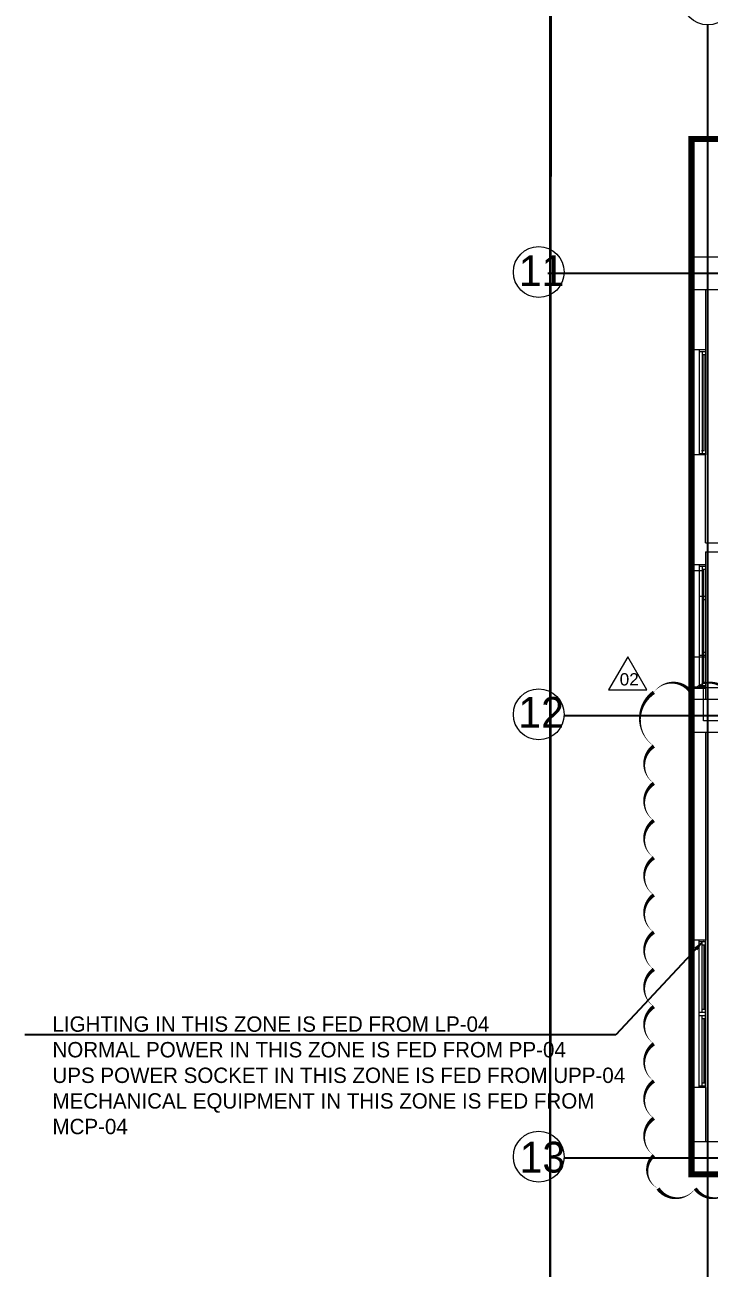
# Model space of a CAD drawing. Header units: metres. Extents: x 75097 to 220695, y -1557923 to -1361206.
# Drawn here: x 75097 to 86239, y -1457029 to -1436793 of the extents above; entities that cross this region are included whole.
import ezdxf
from ezdxf import colors
from ezdxf.entities.mleader import LeaderData, LeaderLine
from ezdxf.math import Vec2, Vec3

# ---------------------------------------------------------------- set-up
doc = ezdxf.new("R2010")
doc.units = ezdxf.units.M
doc.linetypes.add('DASHED2', pattern=[0.375, 0.25, -0.125])
doc.layers.get('0').update_dxf_attribs({"lineweight": 0})
for name, color, linetype, lineweight in [('A-100 - Copy$0$Aluminum', 8, 'Continuous', 0), ('A-100 - Copy$0$AxisBalloons_2', 8, 'Continuous', 0), ('A-100 - Copy$0$Medical Equipment and Furniture', 8, 'Continuous', 0), ('A-100 - Copy$0$Proj', 8, 'Continuous', 0), ('A-100 - Copy$0$Structure', 8, 'Continuous', 9), ('A-100 - Copy$0$TEXT', 8, 'Continuous', 0), ('A-100 - Copy$0$Walls', 8, 'Continuous', 0), ('E-LG', 245, 'Continuous', 30)]:
    doc.layers.add(name, color=color, linetype=linetype, lineweight=lineweight)
doc.layers.add('A-100 - Copy$0$axes', color=8, linetype='Continuous')
doc.layers.add('E-POWR', color=7, linetype='Continuous', lineweight=9, true_color=0x4e7e3e)
doc.layers.add('REV 01', color=7, linetype='Continuous', lineweight=0, true_color=0xe41b4d)
doc.styles.add('A-100 - Copy$0$Standard', font='GOTHIC.TTF')
doc.styles.add('Arial', font='arial.ttf', dxfattribs={"height": 245.883234})
doc.styles.get("Standard").update_dxf_attribs({"font": 'GOTHIC.TTF'})

# ---------------------------------------------------------------- blocks, each defined once
blk = doc.blocks.new('A-100 - Copy')
at = {"layer": 'A-100 - Copy$0$Aluminum'}
for p, q in [((86077.6, -1442108.8, 2.4), (86177.6, -1442108.8, 2.4)), ((86127.6, -1442108.8, 2.4), (86127.6, -1443768.8, 2.4)), ((86127.6, -1442158.8, 2.4), (86177.6, -1442158.8, 2.4)), ((86152.6, -1442158.8, 2.4), (86152.6, -1443718.8, 2.4)), ((86177.6, -1442083.8, 2.4), (86177.6, -1443793.8, 2.4)), ((86077.6, -1443768.8, 2.4), (86177.6, -1443768.8, 2.4)), ((86112.6, -1443718.8, 2.4), (86162.6, -1443718.8, 2.4)), ((86077.6, -1445576.7, 2.4), (86077.6, -1447076.7, 2.4)), ((86077.6, -1445601.7, 2.4), (86177.6, -1445601.7, 2.4)), ((86127.6, -1445601.7, 2.4), (86127.6, -1447051.7, 2.4)), ((86127.6, -1445651.7, 2.4), (86177.6, -1445651.7, 2.4)), ((86152.6, -1447001.7, 2.4), (86152.6, -1445651.7, 2.4)), ((86177.6, -1445576.7, 2.4), (86177.6, -1447076.7, 2.4)), ((86077.6, -1446068.7), (86077.6, -1447568.7)), ((86077.6, -1446093.7), (86177.6, -1446093.7)), ((86127.6, -1446093.7), (86127.6, -1447543.7)), ((86177.6, -1446068.7), (86177.6, -1447568.7)), ((86127.6, -1446143.7), (86177.6, -1446143.7)), ((86152.6, -1447493.7), (86152.6, -1446143.7)), ((86077.6, -1447051.7, 2.4), (86177.6, -1447051.7, 2.4)), ((86127.6, -1447001.7, 2.4), (86177.6, -1447001.7, 2.4)), ((86127.6, -1447493.7), (86177.6, -1447493.7)), ((86077.6, -1447543.7), (86177.6, -1447543.7)), ((86077.6, -1454089.6, 2.4), (86077.6, -1451689.6, 2.4)), ((86077.6, -1451714.6, 2.4), (86177.6, -1451714.6, 2.4)), ((86127.6, -1452864.6, 2.4), (86127.6, -1451714.6, 2.4)), ((86127.6, -1451764.6, 2.4), (86177.6, -1451764.6, 2.4)), ((86152.6, -1451764.6, 2.4), (86152.6, -1452814.6, 2.4)), ((86177.6, -1454089.6, 2.4), (86177.6, -1451689.6, 2.4)), ((86077.6, -1452864.6, 2.4), (86177.6, -1452864.6, 2.4)), ((86077.6, -1452914.6, 2.4), (86177.6, -1452914.6, 2.4)), ((86127.6, -1452814.6, 2.4), (86177.6, -1452814.6, 2.4)), ((86127.6, -1454064.6, 2.4), (86127.6, -1452914.6, 2.4)), ((86127.6, -1452964.6, 2.4), (86177.6, -1452964.6, 2.4)), ((86152.6, -1452964.6, 2.4), (86152.6, -1454014.6, 2.4)), ((86077.6, -1454064.6, 2.4), (86177.6, -1454064.6, 2.4)), ((86127.6, -1454014.6, 2.4), (86177.6, -1454014.6, 2.4))]:
    blk.add_line(p, q, dxfattribs=at)
at = {"layer": 'A-100 - Copy$0$axes'}
for p, q in [((86217.6, -1477297.4, 2.4), (86217.6, -1436792.7, 2.4)), ((178675.3, -1440837.7, 2.4), (83612.8, -1440837.7, 2.4)), ((181015.3, -1448037.7, 2.4), (83877.8, -1448037.7, 2.4)), ((215795, -1455237.7, 2.4), (83877.8, -1455237.7, 2.4))]:
    blk.add_line(p, q, dxfattribs=at)
at = {"layer": 'A-100 - Copy$0$AxisBalloons_2'}
for centre in [(86217.6, -1436378.8, 2.4), (83464.5, -1440815.6, 2.4), (83464.5, -1448015.6, 2.4), (83464.5, -1455215.6, 2.4)]:
    blk.add_circle(centre, 413.9, dxfattribs=at)
at = {"layer": 'A-100 - Copy$0$Medical Equipment and Furniture', "elevation": 0}
blk.add_lwpolyline([(86149.6, -1447579), (91729.5, -1447579), (91729.5, -1448118.9), (86149.6, -1448118.9)], close=True, dxfattribs=at)
at = {"layer": 'A-100 - Copy$0$Proj'}
for p, q in [((85952.6, -1442083.8, 2.4), (85952.6, -1443793.8, 2.4)), ((86077.6, -1442083.8, 2.4), (86077.6, -1443793.8, 2.4)), ((85952.6, -1447076.7, 2.4), (85952.6, -1445576.7, 2.4)), ((85952.6, -1447568.7), (85952.6, -1446068.7)), ((85952.6, -1451689.6, 2.4), (85952.6, -1454089.6, 2.4))]:
    blk.add_line(p, q, dxfattribs=at)
at = {"layer": 'A-100 - Copy$0$Proj', "elevation": 0}
blk.add_lwpolyline([(86127.6, -1445678.2), (85952.6, -1445678.2)], dxfattribs=at)
at = {"layer": 'A-100 - Copy$0$Structure', "elevation": 2.4}
for points in [[(85952.6, -1441102.7), (86482.6, -1441102.7), (86482.6, -1440572.7), (85952.6, -1440572.7)], [(85952.6, -1448302.7), (86482.6, -1448302.7), (86482.6, -1447772.7), (85952.6, -1447772.7)], [(85952.6, -1455502.7), (86482.6, -1455502.7), (86482.6, -1454972.7), (85952.6, -1454972.7)]]:
    blk.add_lwpolyline(points, close=True, dxfattribs=at)
at = {"layer": 'A-100 - Copy$0$Walls'}
for p, q in [((85952.6, -1441102.7, 2.4), (85952.6, -1442083.8, 2.4)), ((86177.6, -1441102.7, 2.4), (86177.6, -1442083.8, 2.4)), ((86177.6, -1442083.8, 2.4), (85952.6, -1442083.8, 2.4)), ((86177.6, -1443793.8, 2.4), (85952.6, -1443793.8, 2.4)), ((85952.6, -1445788.1, 2.4), (85952.6, -1443793.8, 2.4)), ((85952.6, -1445576.7, 2.4), (85952.6, -1443793.8, 2.4)), ((86177.6, -1445222.7, 2.4), (86177.6, -1443793.8, 2.4)), ((86177.6, -1445222.7, 2.4), (94214.3, -1445222.7, 2.4)), ((86177.6, -1445372.7, 2.4), (94064.3, -1445372.7, 2.4)), ((86177.6, -1445372.7, 2.4), (86177.6, -1445576.7, 2.4)), ((85952.6, -1445576.7, 2.4), (86177.6, -1445576.7, 2.4)), ((85952.6, -1445576.7, 2.4), (86177.6, -1445576.7, 2.4)), ((85952.6, -1447076.7, 2.4), (86177.6, -1447076.7, 2.4)), ((85952.6, -1447568.7, 2.4), (86177.6, -1447568.7, 2.4)), ((85952.6, -1447588.1, 2.4), (85952.6, -1447772.7, 2.4)), ((85952.6, -1447588.1, 2.4), (86177.6, -1447588.1, 2.4)), ((86177.6, -1447588.1, 2.4), (86177.6, -1447772.7, 2.4)), ((85952.6, -1448302.7, 2.4), (85952.6, -1451689.6, 2.4)), ((86177.6, -1448302.7, 2.4), (86177.6, -1451689.6, 2.4)), ((86177.6, -1451689.6, 2.4), (85952.6, -1451689.6, 2.4)), ((86177.6, -1454089.6, 2.4), (85952.6, -1454089.6, 2.4)), ((85952.6, -1454089.6, 2.4), (85952.6, -1454972.7, 2.4)), ((86177.6, -1454089.6, 2.4), (86177.6, -1454972.7, 2.4))]:
    blk.add_line(p, q, dxfattribs=at)
at = {"layer": 'A-100 - Copy$0$TEXT', "char_height": 500, "attachment_point": 1, "style": 'A-100 - Copy$0$Standard'}
for s, insert in [('11', (83139.8, -1440544, 2.4)), ('12', (83131.6, -1447732.7, 2.4)), ('13', (83152.6, -1454972.8, 2.4))]:
    blk.add_mtext_dynamic_manual_height_columns(s, width=1.122, gutter_width=1, heights=[0], dxfattribs=dict(at, insert=insert))
blk = doc.blocks.new('A$Ce6586b32')
at = {"elevation": 0}
blk.add_lwpolyline([(-10319, 7304), (-10292, 77866)], dxfattribs=at)

msp = doc.modelspace()

# ---------------------------------------------------------------- linework, layer by layer
at = {"layer": 'E-POWR', "color": 240, "linetype": 'DASHED2', "ltscale": 500, "true_color": 0xf10e52, "const_width": 100}
msp.add_lwpolyline([(151498.3, -1472883.1), (112645.3, -1472883.1), (112645.3, -1475532.7), (108725.3, -1475532.7), (108725.3, -1471773.7), (89402.2, -1471773.7), (89402.2, -1455502.7), (85952.6, -1455502.7), (85952.6, -1438651.4), (97267.4, -1438651.4), (97267.4, -1426702.7)], dxfattribs=at)

# ---------------------------------------------------------------- leaders
at = {"layer": 'E-POWR'}
ml = msp.add_multileader_mtext('Standard', dxfattribs=at)
ml.set_content('LIGHTING IN THIS ZONE IS FED FROM LP-04\\PNORMAL POWER IN THIS ZONE IS FED FROM PP-04\\PUPS POWER SOCKET IN THIS ZONE IS FED FROM UPP-04\\PMECHANICAL EQUIPMENT IN THIS ZONE IS FED FROM MCP-04', color=256)
ml.set_leader_properties()
ml.build(insert=Vec2(0, 0))
ml.multileader.update_dxf_attribs({"text_right_attachment_type": 6, "dogleg_length": 200, "arrow_head_size": 200})
ctx = ml.context
ctx.base_point, ctx.char_height, ctx.arrow_head_size, ctx.landing_gap_size, ctx.plane_origin = Vec3(75446.7, -1453060.1, 0), 250, 200, 100, Vec3(77094, -1454682.7, 0)
ctx.right_attachment = 6
notes = []
notes.append((ctx, [(1, (1, 1, 0), (84718.2, -1453231.9, 0), (-1, 0), 200, [(0, [(86156.9, -1451689.6, 0)], 0, [])])]))
ctx.mtext.insert, ctx.mtext.width, ctx.mtext.flow_direction = Vec3(75546.7, -1452931.9, 0), 9228.761, 5
for ctx, leaders in notes:
    for number, flags, end, landing, length, lines in leaders:
        leader = LeaderData()
        leader.index, (leader.has_last_leader_line, leader.has_dogleg_vector, leader.attachment_direction) = number, flags
        leader.last_leader_point, leader.dogleg_vector, leader.dogleg_length = Vec3(end), Vec3(landing), length
        for number, points, colour, breaks in lines:
            line = LeaderLine()
            line.index, line.vertices, line.color, line.breaks = number, Vec3.list(points), colors.encode_raw_color(colour), breaks
            leader.lines.append(line)
        ctx.leaders.append(leader)

# ---------------------------------------------------------------- next in the draw order: block references
msp.add_blockref('A-100 - Copy', (0, 0))

# ---------------------------------------------------------------- next in the draw order: linework, layer by layer
at = {"layer": 'E-LG', "elevation": 2.4}
msp.add_lwpolyline([(83650.5, -1460432.6), (83650.5, -1389943.5), (104185.2, -1389943.5)], dxfattribs=at)
at = {"layer": 'REV 01'}
msp.add_lwpolyline([(84914.1, -1447077.8), (84602.4, -1447617.8), (85225.9, -1447617.8)], close=True, dxfattribs=at)
at = {"layer": 'REV 01', "elevation": 0}
msp.add_lwpolyline([(86618, -1455733.5, 0, 60.6, -0.5205671), (86012.2, -1455733.5, 0, 60.6, -0.5205671), (85406.5, -1455733.5, 0, 60.6, -0.5205671), (85338.9, -1455195.3, 0, 60.6, -0.5205671), (85338.9, -1454589.5, 0, 60.6, -0.5205671), (85338.9, -1453983.8, 0, 60.6, -0.5205671), (85338.9, -1453378, 0, 60.6, -0.5205671), (85338.9, -1452772.3, 0, 60.6, -0.5205671), (85338.9, -1452166.5, 0, 60.6, -0.5205671), (85338.9, -1451560.8, 0, 60.6, -0.5205671), (85338.9, -1450955, 0, 60.6, -0.5205671), (85338.9, -1450349.2, 0, 60.6, -0.5205671), (85338.9, -1449743.5, 0, 60.6, -0.5205671), (85338.9, -1449137.7, 0, 60.6, -0.5205671), (85338.9, -1448532, 0, 60.6, -0.5205671), (85338.9, -1447657.3, 0, 60.6, -0.5205671), (85944.6, -1447657.3, 0, 60.6, -0.5205671), (86550.4, -1447657.3, 0, 60.6, -0.5205671)], format="xyseb", dxfattribs=at)

# ---------------------------------------------------------------- next in the draw order: block references
at = {"layer": 'E-LG'}
msp.add_blockref('A$Ce6586b32', (93969, -1467736.4, 2.4), dxfattribs=at)

# ---------------------------------------------------------------- next in the draw order: texts
at = {"layer": 'REV 01', "insert": (84782.1, -1447345.2), "char_height": 200, "attachment_point": 1, "style": 'Arial'}
msp.add_mtext_dynamic_manual_height_columns('02', width=336.004, gutter_width=1229.4, heights=[0], dxfattribs=at)

doc.saveas('drawing.dxf')
